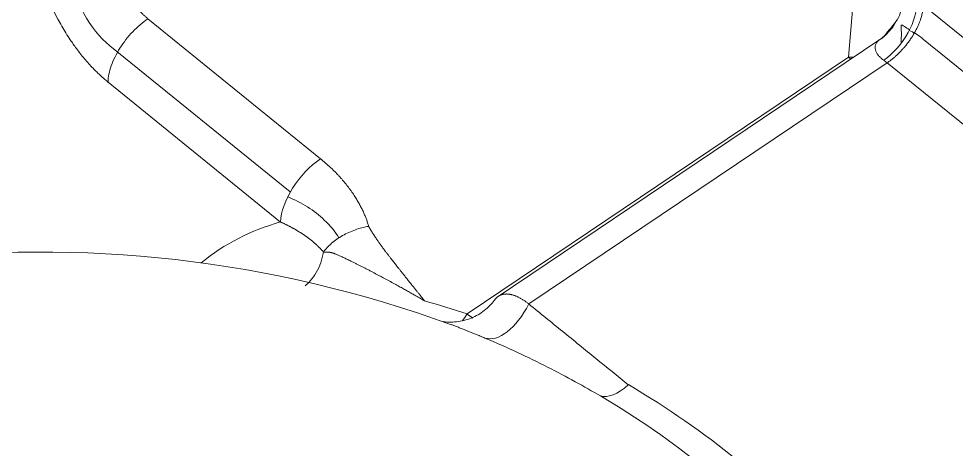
# Model space of a CAD drawing. Header units: millimetres. Extents: x 409 to 2276, y 1039 to 1674.
# Drawn here: x 2087.88 to 2104.69, y 1416.81 to 1424.52 of the extents above; entities that cross this region are included whole.
import ezdxf

# ---------------------------------------------------------------- set-up
doc = ezdxf.new("R2010")
doc.units = ezdxf.units.MM
doc.layers.add('粗实线层', color=7, linetype='Continuous', lineweight=35)

msp = doc.modelspace()

# ---------------------------------------------------------------- linework, layer by layer
at = {"layer": '粗实线层', "lineweight": 20}
for p, q in [((2103.037, 1427.202), (2102.755, 1423.831)), ((2104.093, 1424.763), (2109.614, 1420.292)), ((2090.194, 1424.52), (2093.289, 1422.014)), ((2092.746, 1421.419), (2089.512, 1424.037)), ((2103.315, 1424.148), (2096.453, 1419.536)), ((2104.072, 1424.175), (2109.465, 1419.808)), ((2102.755, 1423.831), (2095.917, 1419.235)), ((2097.022, 1419.414), (2103.448, 1423.732)), ((2103.448, 1423.732), (2108.969, 1419.262)), ((2089.478, 1423.387), (2092.573, 1420.881))]:
    msp.add_line(p, q, dxfattribs=at)
msp.add_arc((2088.27, 1398.844), 21.5, 69.9645, 123.9045, dxfattribs=at)
for centre, major_axis, ratio, start_param, end_param in [((2089.515, 1424.764), (0.518, -0.856), 0.481569, 3.812298, 5.380006), ((2103.301, 1424.432), (0.521, 0.734), 0.588409, 4.145891, 5.664546), ((2104.081, 1423.458), (0.528, -0.85), 0.46909, 2.230119, 2.582318), ((2102.722, 1424.509), (0.997, -0.083), 0.675429, 4.801778, 4.891674), ((2102.722, 1424.509), (0.558, -0.83), 0.431052, 5.332205, 5.394224), ((2093.322, 1421.336), (0.629, 0.777), 0.524143, 1.040092, 2.541057), ((2100.272, 1406.129), (-8.694, 14.324), 0.481237, 6.14982, 6.348209), ((2087.893, 1406.639), (18.686, 0.905), 0.734481, 1.0917, 1.136478), ((2096.606, 1419.733), (0.386, 0.922), 0.511663, 3.174657, 4.578875), ((2095.884, 1419.913), (0.311, 0.95), 0.312833, 3.831115, 4.025613), ((2095.884, 1419.913), (0.558, -0.83), 0.431052, 5.332205, 5.490598), ((2098.774, 1418.647), (0.507, 0.862), 0.451627, 3.238149, 4.108649), ((2087.827, 1407.995), (17.185, 0.832), 0.734481, 0.526549, 0.842635), ((2087.815, 1408.236), (16.421, 0.795), 0.734481, 0.526549, 0.842635)]:
    msp.add_ellipse(centre, major_axis=major_axis, ratio=ratio, start_param=start_param, end_param=end_param, dxfattribs=at)
for points, degree, knots in [([(2088.193, 1425.809), (2088.193, 1425.803), (2088.193, 1425.792), (2088.194, 1425.775), (2088.194, 1425.757), (2088.195, 1425.74), (2088.197, 1425.722), (2088.198, 1425.704), (2088.199, 1425.686), (2088.201, 1425.668), (2088.203, 1425.65), (2088.205, 1425.632), (2088.207, 1425.613), (2088.209, 1425.595), (2088.212, 1425.576), (2088.215, 1425.557), (2088.217, 1425.539), (2088.22, 1425.52), (2088.224, 1425.501), (2088.227, 1425.482), (2088.233, 1425.449), (2088.247, 1425.383), (2088.27, 1425.285), (2088.3, 1425.182), (2088.346, 1425.039), (2088.427, 1424.821), (2088.559, 1424.541), (2088.695, 1424.305), (2088.791, 1424.158), (2088.855, 1424.065), (2088.915, 1423.983), (2088.982, 1423.895), (2089.056, 1423.804), (2089.133, 1423.716), (2089.206, 1423.637), (2089.272, 1423.571), (2089.329, 1423.516), (2089.379, 1423.471), (2089.419, 1423.436), (2089.451, 1423.409), (2089.47, 1423.394), (2089.477, 1423.387)], 3, [0, 0, 0, 0, 0.007637, 0.015273, 0.02291, 0.030546, 0.038182, 0.045818, 0.053453, 0.061089, 0.068725, 0.076361, 0.083997, 0.091634, 0.099271, 0.106908, 0.114545, 0.122183, 0.129822, 0.137462, 0.145103, 0.168871, 0.215677, 0.258517, 0.286434, 0.375701, 0.50087, 0.595529, 0.643862, 0.674266, 0.707987, 0.745027, 0.785388, 0.827488, 0.865225, 0.898596, 0.927602, 0.952245, 0.972526, 0.988444, 1, 1, 1, 1]), ([(2089.601, 1425.764), (2089.601, 1425.76), (2089.601, 1425.751), (2089.6, 1425.738), (2089.6, 1425.726), (2089.6, 1425.712), (2089.6, 1425.699), (2089.601, 1425.686), (2089.601, 1425.673), (2089.602, 1425.66), (2089.603, 1425.647), (2089.604, 1425.634), (2089.605, 1425.621), (2089.606, 1425.608), (2089.608, 1425.595), (2089.609, 1425.582), (2089.611, 1425.57), (2089.613, 1425.557), (2089.615, 1425.544), (2089.617, 1425.531), (2089.619, 1425.518), (2089.622, 1425.506), (2089.624, 1425.493), (2089.627, 1425.481), (2089.629, 1425.468), (2089.632, 1425.456), (2089.635, 1425.443), (2089.638, 1425.431), (2089.641, 1425.419), (2089.644, 1425.407), (2089.647, 1425.395), (2089.65, 1425.383), (2089.653, 1425.371), (2089.657, 1425.36), (2089.66, 1425.348), (2089.664, 1425.336), (2089.667, 1425.325), (2089.671, 1425.314), (2089.675, 1425.302), (2089.678, 1425.291), (2089.682, 1425.28), (2089.686, 1425.269), (2089.69, 1425.259), (2089.694, 1425.248), (2089.698, 1425.237), (2089.701, 1425.227), (2089.705, 1425.217), (2089.709, 1425.207), (2089.713, 1425.196), (2089.718, 1425.186), (2089.722, 1425.177), (2089.726, 1425.167), (2089.73, 1425.157), (2089.734, 1425.148), (2089.738, 1425.139), (2089.742, 1425.129), (2089.746, 1425.12), (2089.75, 1425.111), (2089.754, 1425.102), (2089.762, 1425.086), (2089.774, 1425.063), (2089.789, 1425.032), (2089.806, 1425.001), (2089.822, 1424.972), (2089.84, 1424.942), (2089.857, 1424.913), (2089.875, 1424.885), (2089.893, 1424.857), (2089.912, 1424.83), (2089.931, 1424.803), (2089.95, 1424.777), (2089.97, 1424.752), (2089.989, 1424.727), (2090.009, 1424.703), (2090.029, 1424.679), (2090.05, 1424.657), (2090.07, 1424.635), (2090.091, 1424.614), (2090.111, 1424.593), (2090.132, 1424.574), (2090.153, 1424.555), (2090.173, 1424.537), (2090.187, 1424.526), (2090.194, 1424.52)], 3, [0, 0, 0, 0, 0.010975, 0.021869, 0.032681, 0.043412, 0.054061, 0.064629, 0.075116, 0.085521, 0.095845, 0.106087, 0.116248, 0.126328, 0.136326, 0.146243, 0.156079, 0.165833, 0.175506, 0.185097, 0.194607, 0.204036, 0.213384, 0.22265, 0.231834, 0.240937, 0.249959, 0.2589, 0.267759, 0.276537, 0.285234, 0.293849, 0.302383, 0.310836, 0.319207, 0.327497, 0.335706, 0.343833, 0.351879, 0.359844, 0.367728, 0.37553, 0.383251, 0.390891, 0.398449, 0.405926, 0.413322, 0.420637, 0.427871, 0.435023, 0.442094, 0.449084, 0.455992, 0.46282, 0.469566, 0.476231, 0.482815, 0.489318, 0.495739, 0.502079, 0.524846, 0.547508, 0.570067, 0.592522, 0.614875, 0.637124, 0.659271, 0.681316, 0.70326, 0.725102, 0.746843, 0.768483, 0.790023, 0.811464, 0.832805, 0.854047, 0.87519, 0.896235, 0.917182, 0.938031, 0.958784, 0.97944, 1, 1, 1, 1]), ([(2103.702, 1424.858), (2103.705, 1424.834), (2103.71, 1424.707), (2103.672, 1424.55), (2103.597, 1424.458), (2103.592, 1424.453)], 3, [0, 0, 0, 0, 0.176571, 0.952272, 1, 1, 1, 1]), ([(2090.194, 1424.52), (2090.147, 1424.489), (2090.101, 1424.453), (2090.009, 1424.375), (2089.965, 1424.333), (2089.879, 1424.244), (2089.838, 1424.196), (2089.761, 1424.098), (2089.725, 1424.047), (2089.659, 1423.943), (2089.63, 1423.89), (2089.578, 1423.784), (2089.555, 1423.732), (2089.519, 1423.628), (2089.504, 1423.577), (2089.484, 1423.479), (2089.479, 1423.432), (2089.478, 1423.387)], 3, [0, 0, 0, 0, 0.125, 0.125, 0.25, 0.25, 0.375, 0.375, 0.5, 0.5, 0.625, 0.625, 0.75, 0.75, 0.875, 0.875, 1, 1, 1, 1]), ([(2103.312, 1424.146), (2103.367, 1424.183), (2103.42, 1424.227), (2103.516, 1424.329), (2103.558, 1424.386), (2103.594, 1424.449), (2103.595, 1424.45), (2103.596, 1424.452)], 3, [0, 0, 0, 0, 0.493173, 0.493173, 0.986346, 0.986346, 1, 1, 1, 1]), ([(2103.85, 1424.32), (2103.812, 1424.345), (2103.782, 1424.365), (2103.725, 1424.402), (2103.708, 1424.413), (2103.694, 1424.402), (2103.697, 1424.38), (2103.702, 1424.305), (2103.704, 1424.265), (2103.702, 1424.176), (2103.699, 1424.128), (2103.696, 1424.076)], 3, [0, 0, 0, 0, 0.171466, 0.171466, 0.435287, 0.435287, 0.703381, 0.703381, 0.865642, 0.865642, 1, 1, 1, 1]), ([(2103.312, 1424.146), (2103.308, 1424.143), (2103.29, 1424.129), (2103.262, 1424.101), (2103.238, 1424.057), (2103.229, 1424.011), (2103.234, 1423.964), (2103.252, 1423.918), (2103.28, 1423.874), (2103.318, 1423.833), (2103.355, 1423.802), (2103.379, 1423.784), (2103.386, 1423.779)], 3, [0, 0, 0, 0, 0.037713, 0.195494, 0.338012, 0.467754, 0.58662, 0.69533, 0.793999, 0.883488, 0.967732, 1, 1, 1, 1]), ([(2093.289, 1422.014), (2093.632, 1421.736), (2093.861, 1421.404), (2094.064, 1421.108), (2094.152, 1420.804)], 2, [0, 0, 0, 0.5, 0.5, 1, 1, 1]), ([(2092.699, 1421.332), (2092.955, 1421.232), (2093.177, 1421.087), (2093.46, 1420.819), (2093.55, 1420.712), (2093.619, 1420.599)], 3, [0, 0, 0, 0, 0.633304, 0.633304, 1, 1, 1, 1]), ([(2092.573, 1420.881), (2092.58, 1420.878), (2092.593, 1420.872), (2092.614, 1420.863), (2092.634, 1420.853), (2092.654, 1420.844), (2092.674, 1420.834), (2092.694, 1420.824), (2092.714, 1420.814), (2092.733, 1420.804), (2092.753, 1420.794), (2092.772, 1420.784), (2092.791, 1420.773), (2092.81, 1420.763), (2092.829, 1420.752), (2092.847, 1420.741), (2092.866, 1420.73), (2092.884, 1420.719), (2092.902, 1420.708), (2092.92, 1420.697), (2092.938, 1420.686), (2092.955, 1420.674), (2092.973, 1420.663), (2092.99, 1420.651), (2093.007, 1420.64), (2093.024, 1420.628), (2093.04, 1420.616), (2093.057, 1420.604), (2093.073, 1420.592), (2093.089, 1420.58), (2093.105, 1420.567), (2093.121, 1420.555), (2093.136, 1420.542), (2093.152, 1420.53), (2093.167, 1420.517), (2093.182, 1420.504), (2093.196, 1420.491), (2093.211, 1420.478), (2093.225, 1420.465), (2093.239, 1420.452), (2093.252, 1420.439), (2093.266, 1420.425), (2093.279, 1420.412), (2093.292, 1420.398), (2093.305, 1420.384), (2093.317, 1420.371), (2093.329, 1420.357), (2093.337, 1420.347), (2093.341, 1420.343)], 3, [0, 0, 0, 0, 0.02168, 0.043381, 0.065101, 0.086839, 0.108595, 0.130368, 0.152155, 0.173957, 0.195772, 0.217599, 0.239438, 0.261285, 0.283142, 0.305005, 0.326874, 0.348749, 0.370626, 0.392507, 0.414388, 0.43627, 0.45815, 0.480028, 0.501903, 0.523773, 0.545637, 0.567495, 0.589345, 0.611185, 0.633014, 0.654828, 0.676625, 0.698404, 0.72016, 0.741892, 0.763598, 0.785275, 0.806922, 0.828535, 0.850114, 0.871655, 0.893158, 0.914619, 0.936037, 0.95741, 0.978733, 1, 1, 1, 1]), ([(2094.152, 1420.804), (2094.112, 1420.798), (2094.072, 1420.789), (2093.992, 1420.769), (2093.952, 1420.757), (2093.873, 1420.729), (2093.834, 1420.713), (2093.757, 1420.678), (2093.72, 1420.659), (2093.648, 1420.618), (2093.613, 1420.596), (2093.547, 1420.55), (2093.516, 1420.525), (2093.459, 1420.475), (2093.432, 1420.449), (2093.383, 1420.396), (2093.361, 1420.37), (2093.341, 1420.343)], 3, [0, 0, 0, 0, 0.125, 0.125, 0.25, 0.25, 0.375, 0.375, 0.5, 0.5, 0.625, 0.625, 0.75, 0.75, 0.875, 0.875, 1, 1, 1, 1]), ([(2094.152, 1420.804), (2094.155, 1420.794), (2094.171, 1420.769), (2094.187, 1420.741), (2094.204, 1420.714), (2094.248, 1420.643), (2094.293, 1420.577), (2094.391, 1420.434), (2094.546, 1420.234), (2094.651, 1420.099), (2094.846, 1419.855), (2095.07, 1419.576), (2095.153, 1419.47)], 2, [0, 0, 0, 0.0625, 0.0625, 0.125, 0.125, 0.25, 0.25, 0.5, 0.5, 0.75, 0.75, 1, 1, 1]), ([(2093.012, 1419.74), (2093.045, 1419.767), (2093.075, 1419.796), (2093.144, 1419.874), (2093.181, 1419.924), (2093.244, 1420.033), (2093.271, 1420.091), (2093.314, 1420.214), (2093.33, 1420.277), (2093.341, 1420.343)], 3, [0, 0, 0, 0, 0.188805, 0.188805, 0.459203, 0.459203, 0.729602, 0.729602, 1, 1, 1, 1]), ([(2093.341, 1420.343), (2093.343, 1420.343), (2093.346, 1420.343), (2093.352, 1420.343), (2093.359, 1420.343), (2093.368, 1420.343), (2093.377, 1420.343), (2093.39, 1420.343), (2093.405, 1420.343), (2093.421, 1420.342), (2093.432, 1420.341), (2093.439, 1420.34), (2093.444, 1420.34), (2093.448, 1420.34), (2093.453, 1420.339), (2093.457, 1420.338), (2093.462, 1420.337), (2093.467, 1420.337), (2093.471, 1420.336), (2093.476, 1420.335), (2093.481, 1420.334), (2093.485, 1420.333), (2093.49, 1420.332), (2093.494, 1420.331), (2093.499, 1420.33), (2093.503, 1420.328), (2093.507, 1420.327), (2093.511, 1420.326), (2093.516, 1420.325), (2093.52, 1420.324), (2093.524, 1420.322), (2093.528, 1420.321), (2093.532, 1420.32), (2093.536, 1420.318), (2093.543, 1420.315), (2093.554, 1420.311), (2093.572, 1420.303), (2093.592, 1420.294), (2093.617, 1420.284), (2093.645, 1420.271), (2093.677, 1420.256), (2093.71, 1420.24), (2093.745, 1420.224), (2093.779, 1420.208), (2093.816, 1420.19), (2093.855, 1420.171), (2093.897, 1420.151), (2093.942, 1420.128), (2093.989, 1420.105), (2094.039, 1420.079), (2094.092, 1420.052), (2094.146, 1420.025), (2094.216, 1419.988), (2094.315, 1419.935), (2094.46, 1419.858), (2094.6, 1419.783), (2094.717, 1419.718), (2094.793, 1419.676), (2094.864, 1419.636), (2094.931, 1419.598), (2094.993, 1419.563), (2095.05, 1419.53), (2095.103, 1419.499), (2095.137, 1419.479), (2095.153, 1419.47)], 3, [0, 0, 0, 0, 0.003746, 0.008179, 0.013327, 0.019215, 0.025859, 0.03327, 0.0456, 0.055475, 0.062682, 0.06713, 0.06879, 0.071755, 0.074706, 0.077641, 0.080558, 0.083455, 0.08633, 0.089181, 0.092004, 0.094797, 0.097557, 0.100281, 0.10297, 0.105622, 0.10824, 0.110825, 0.113377, 0.115897, 0.118387, 0.120848, 0.12328, 0.125686, 0.128065, 0.136442, 0.146819, 0.159193, 0.17372, 0.190559, 0.209679, 0.23096, 0.249438, 0.269144, 0.290098, 0.312345, 0.335929, 0.360849, 0.387085, 0.414615, 0.443432, 0.473544, 0.503191, 0.556775, 0.634103, 0.734948, 0.776762, 0.816074, 0.852896, 0.887238, 0.91911, 0.948521, 0.975482, 1, 1, 1, 1]), ([(2096.423, 1419.504), (2096.372, 1419.434), (2096.255, 1419.307), (2096.026, 1419.163), (2095.76, 1419.086), (2095.58, 1419.086), (2095.489, 1419.098)], 3, [0, 0, 0, 0, 0.234909, 0.486046, 0.744536, 1, 1, 1, 1]), ([(2096.418, 1419.498), (2096.419, 1419.499), (2096.421, 1419.502), (2096.425, 1419.506), (2096.43, 1419.511), (2096.434, 1419.516), (2096.439, 1419.521), (2096.443, 1419.526), (2096.448, 1419.53), (2096.453, 1419.534), (2096.458, 1419.538), (2096.463, 1419.542), (2096.468, 1419.546), (2096.473, 1419.55), (2096.478, 1419.553), (2096.483, 1419.556), (2096.488, 1419.559), (2096.493, 1419.562), (2096.499, 1419.565), (2096.504, 1419.568), (2096.509, 1419.57), (2096.514, 1419.573), (2096.52, 1419.575), (2096.525, 1419.577), (2096.531, 1419.579), (2096.536, 1419.58), (2096.541, 1419.582), (2096.547, 1419.584), (2096.552, 1419.585), (2096.558, 1419.586), (2096.563, 1419.588), (2096.569, 1419.589), (2096.574, 1419.589), (2096.58, 1419.59), (2096.585, 1419.591), (2096.591, 1419.592), (2096.6, 1419.592), (2096.614, 1419.593), (2096.633, 1419.593), (2096.652, 1419.592), (2096.671, 1419.59), (2096.691, 1419.586), (2096.711, 1419.582), (2096.731, 1419.577), (2096.751, 1419.571), (2096.771, 1419.564), (2096.792, 1419.556), (2096.813, 1419.547), (2096.834, 1419.537), (2096.855, 1419.526), (2096.876, 1419.515), (2096.897, 1419.503), (2096.918, 1419.49), (2096.939, 1419.476), (2096.96, 1419.462), (2096.981, 1419.447), (2097.002, 1419.431), (2097.016, 1419.42), (2097.022, 1419.414)], 3, [0, 0, 0, 0, 0.007287, 0.019633, 0.031893, 0.044067, 0.056155, 0.068156, 0.080071, 0.0919, 0.103643, 0.1153, 0.12687, 0.138354, 0.149752, 0.161064, 0.172289, 0.183429, 0.194482, 0.205448, 0.216329, 0.227124, 0.237832, 0.248454, 0.25899, 0.269439, 0.279803, 0.29008, 0.300271, 0.310376, 0.320395, 0.330328, 0.340174, 0.349934, 0.359608, 0.369196, 0.378698, 0.409626, 0.440418, 0.471075, 0.501598, 0.531986, 0.56224, 0.592359, 0.622345, 0.652196, 0.681913, 0.711496, 0.740946, 0.770262, 0.799445, 0.828494, 0.85741, 0.886194, 0.914844, 0.943362, 0.971747, 1, 1, 1, 1]), ([(2095.631, 1419.044), (2095.642, 1419.04), (2095.673, 1419.029), (2095.726, 1419.009), (2095.792, 1418.984), (2095.847, 1418.962), (2095.889, 1418.946), (2095.917, 1418.935), (2095.946, 1418.923), (2095.975, 1418.912), (2096.005, 1418.9), (2096.035, 1418.887), (2096.067, 1418.874), (2096.099, 1418.861), (2096.132, 1418.847), (2096.166, 1418.833), (2096.2, 1418.819), (2096.224, 1418.809), (2096.236, 1418.804)], 3, [0, 0, 0, 0, 0.066274, 0.187269, 0.307688, 0.427597, 0.472842, 0.518525, 0.564652, 0.611229, 0.658258, 0.705737, 0.753664, 0.802038, 0.850857, 0.900123, 0.949837, 1, 1, 1, 1])]:
    msp.add_open_spline(points, degree=degree, knots=knots, dxfattribs=at)
msp.add_rational_spline([(2103.448, 1423.732), (2103.826, 1423.987), (2104.09, 1424.407), (2104.093, 1424.763)], [1.1592240494, 0.946956852871, 0.946925321552, 1.15912945544], degree=3, dxfattribs=at)
for points, degree in [([(2103.592, 1424.453), (2103.393, 1424.207)], 1), ([(2103.403, 1424.21), (2103.372, 1424.184), (2103.339, 1424.16)], 2), ([(2103.551, 1424.372), (2103.539, 1424.355), (2103.526, 1424.339)], 2), ([(2103.386, 1423.779), (2103.406, 1423.765), (2103.427, 1423.749), (2103.448, 1423.732)], 3), ([(2097.022, 1419.414), (2097.227, 1419.248), (2097.633, 1418.92), (2098.227, 1418.438), (2098.615, 1418.124), (2098.807, 1417.969)], 3), ([(2096.236, 1418.804), (2096.437, 1418.72), (2096.825, 1418.548), (2097.367, 1418.285), (2097.863, 1418.022), (2098.164, 1417.851), (2098.307, 1417.767)], 3)]:
    msp.add_open_spline(points, degree=degree, dxfattribs=at)

doc.saveas('drawing.dxf')
